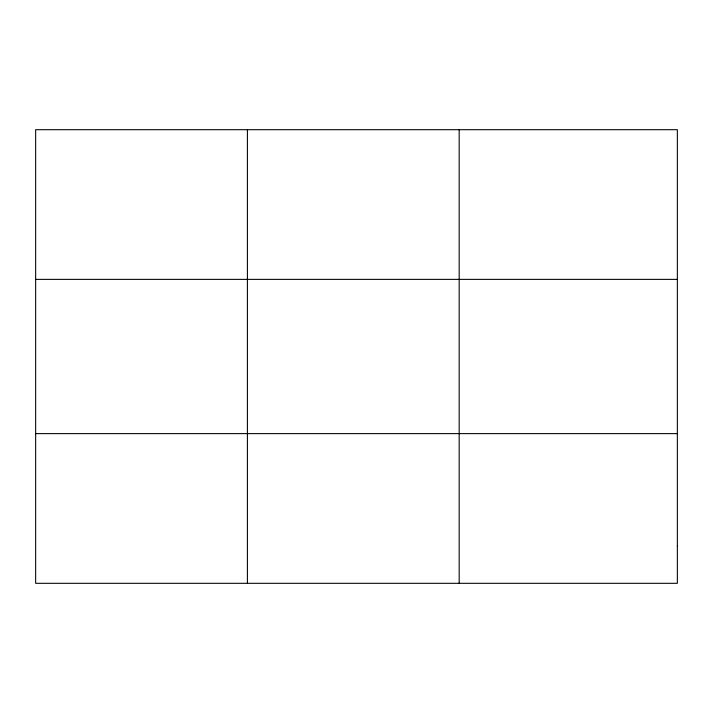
<?xml version="1.0" encoding="UTF-8"?>
<svg xmlns="http://www.w3.org/2000/svg" width="713" height="713" viewBox="0 0 713 713"><rect width="100%" height="100%" fill="white"/><g stroke="black" fill="none" stroke-linecap="round" stroke-linejoin="round"><path stroke-width="1.07" d="M247.411 129.686L247.411 583.314M459.172 129.686L459.172 583.314M35.65 279.38L677.35 279.38M35.65 433.62L677.35 433.62M677.35 545.891L677.35 583.314L35.65 583.314L35.65 129.686L677.35 129.686L677.35 545.891"/></g></svg>
